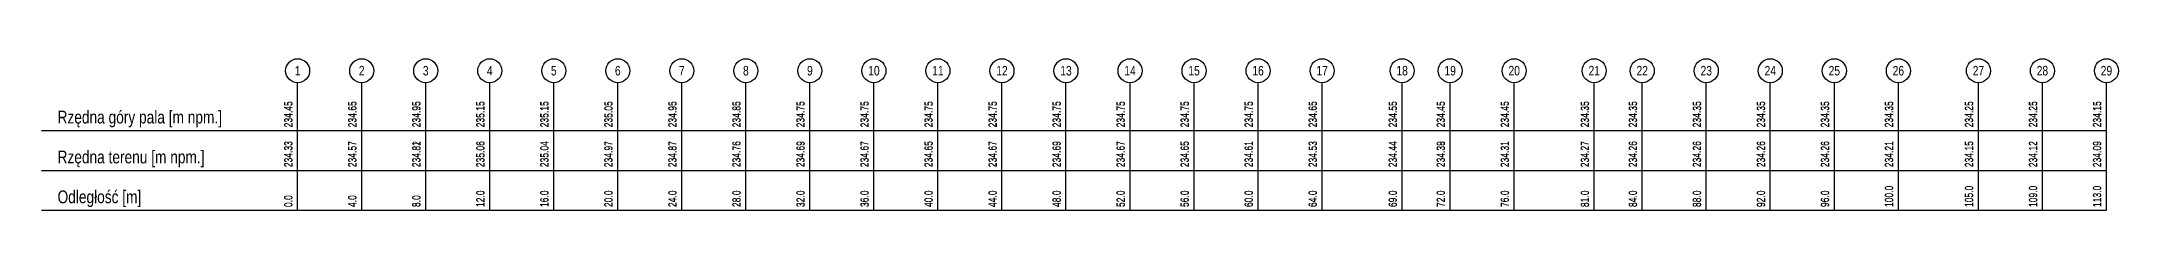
# Model space of a CAD drawing. Header units: metres. Extents: x -16 to 917, y -427 to 244.
# Drawn here: x -16 to 113.8, y 0 to 9.5 of the extents above; entities that cross this region are included whole.
import ezdxf
from ezdxf.enums import TextEntityAlignment as Align

# ---------------------------------------------------------------- set-up
doc = ezdxf.new("R2010")
doc.units = ezdxf.units.M
doc.layers.add('m_tabelka', color=1, linetype='Continuous')
doc.styles.add('CDMSTYLE', font='CDMSIMPL', dxfattribs={"width": 0.8, "bigfont": 'CDMBIGPL'})

msp = doc.modelspace()

# ---------------------------------------------------------------- linework, layer by layer
at = {"layer": 'm_tabelka', "color": 8, "linetype": 'Continuous', "lineweight": 25}
for p, q in [((0, 0), (0, 8)), ((4, 0), (4, 8)), ((8, 0), (8, 8)), ((12, 0), (12, 8)), ((16, 0), (16, 8)), ((20, 0), (20, 8)), ((24, 0), (24, 8)), ((28, 0), (28, 8)), ((32, 0), (32, 8)), ((36, 0), (36, 8)), ((40, 0), (40, 8)), ((44, 0), (44, 8)), ((48, 0), (48, 8)), ((52, 0), (52, 8)), ((56, 0), (56, 8)), ((60, 0), (60, 8)), ((64, 0), (64, 8)), ((69, 0), (69, 8)), ((72, 0), (72, 8)), ((76, 0), (76, 8)), ((81, 0), (81, 8)), ((84, 0), (84, 8)), ((88, 0), (88, 8)), ((92, 0), (92, 8)), ((96, 0), (96, 8)), ((100, 0), (100, 8)), ((105, 0), (105, 8)), ((109, 0), (109, 8)), ((113, 0), (113, 8)), ((-16, 5), (113, 5)), ((-16, 2.5), (113, 2.5)), ((-16, 0), (113, 0))]:
    msp.add_line(p, q, dxfattribs=at)
at = {"layer": 'm_tabelka', "color": 2, "lineweight": 25}
for p, q in [((0, 0), (0, 8)), ((4, 0), (4, 8)), ((8, 0), (8, 8)), ((12, 0), (12, 8)), ((16, 0), (16, 8)), ((20, 0), (20, 8)), ((24, 0), (24, 8)), ((28, 0), (28, 8)), ((32, 0), (32, 8)), ((36, 0), (36, 8)), ((40, 0), (40, 8)), ((44, 0), (44, 8)), ((48, 0), (48, 8)), ((52, 0), (52, 8)), ((56, 0), (56, 8)), ((60, 0), (60, 8)), ((64, 0), (64, 8)), ((69, 0), (69, 8)), ((72, 0), (72, 8)), ((76, 0), (76, 8)), ((81, 0), (81, 8)), ((84, 0), (84, 8)), ((88, 0), (88, 8)), ((92, 0), (92, 8)), ((96, 0), (96, 8)), ((100, 0), (100, 8)), ((105, 0), (105, 8)), ((109, 0), (109, 8)), ((113, 0), (113, 8)), ((-16, 5), (113, 5)), ((-16, 2.5), (113, 2.5)), ((-16, 0), (113, 0))]:
    msp.add_line(p, q, dxfattribs=at)
at = {"layer": 'm_tabelka', "color": 8, "linetype": 'Continuous', "lineweight": 25}
for centre in [(0, 8.75), (4, 8.75), (8, 8.75), (12, 8.75), (16, 8.75), (20, 8.75), (24, 8.75), (28, 8.75), (32, 8.75), (36, 8.75), (40, 8.75), (44, 8.75), (48, 8.75), (52, 8.75), (56, 8.75), (60, 8.75), (64, 8.75), (69, 8.75), (72, 8.75), (76, 8.75), (81, 8.75), (84, 8.75), (88, 8.75), (92, 8.75), (96, 8.75), (100, 8.75), (105, 8.75), (109, 8.75), (113, 8.75)]:
    msp.add_circle(centre, 0.75, dxfattribs=at)
at = {"layer": 'm_tabelka', "color": 2, "lineweight": 25}
for centre in [(0, 8.75), (4, 8.75), (8, 8.75), (12, 8.75), (16, 8.75), (20, 8.75), (24, 8.75), (28, 8.75), (32, 8.75), (36, 8.75), (40, 8.75), (44, 8.75), (48, 8.75), (52, 8.75), (56, 8.75), (60, 8.75), (64, 8.75), (69, 8.75), (72, 8.75), (76, 8.75), (81, 8.75), (84, 8.75), (88, 8.75), (92, 8.75), (96, 8.75), (100, 8.75), (105, 8.75), (109, 8.75), (113, 8.75)]:
    msp.add_circle(centre, 0.75, dxfattribs=at)

# ---------------------------------------------------------------- texts
at = {"layer": 'm_tabelka', "color": 1, "linetype": 'Continuous', "lineweight": 25, "style": 'CDMSTYLE', "width": 0.8}
for s, p in [('1', (0, 8.75)), ('2', (4, 8.75)), ('3', (8, 8.75)), ('4', (12, 8.75)), ('5', (16, 8.75)), ('6', (20, 8.75)), ('7', (24, 8.75)), ('8', (28, 8.75)), ('9', (32, 8.75)), ('10', (36, 8.75)), ('11', (40, 8.75)), ('12', (44, 8.75)), ('13', (48, 8.75)), ('14', (52, 8.75)), ('15', (56, 8.75)), ('16', (60, 8.75)), ('17', (64, 8.75)), ('18', (69, 8.75)), ('19', (72, 8.75)), ('20', (76, 8.75)), ('21', (81, 8.75)), ('22', (84, 8.75)), ('23', (88, 8.75)), ('24', (92, 8.75)), ('25', (96, 8.75)), ('26', (100, 8.75)), ('27', (105, 8.75)), ('28', (109, 8.75)), ('29', (113, 8.75))]:
    msp.add_text(s, height=0.6, dxfattribs=at).set_placement(p, align=Align.MIDDLE_CENTER)
at = {"layer": 'm_tabelka', "color": 2, "lineweight": 25, "style": 'CDMSTYLE', "width": 0.8}
for s, p in [('1', (0, 8.75)), ('2', (4, 8.75)), ('3', (8, 8.75)), ('4', (12, 8.75)), ('5', (16, 8.75)), ('6', (20, 8.75)), ('7', (24, 8.75)), ('8', (28, 8.75)), ('9', (32, 8.75)), ('10', (36, 8.75)), ('11', (40, 8.75)), ('12', (44, 8.75)), ('13', (48, 8.75)), ('14', (52, 8.75)), ('15', (56, 8.75)), ('16', (60, 8.75)), ('17', (64, 8.75)), ('18', (69, 8.75)), ('19', (72, 8.75)), ('20', (76, 8.75)), ('21', (81, 8.75)), ('22', (84, 8.75)), ('23', (88, 8.75)), ('24', (92, 8.75)), ('25', (96, 8.75)), ('26', (100, 8.75)), ('27', (105, 8.75)), ('28', (109, 8.75)), ('29', (113, 8.75))]:
    msp.add_text(s, height=0.6, dxfattribs=at).set_placement(p, align=Align.MIDDLE_CENTER)
for s, p in [('234.45', (-0.2, 5.2)), ('234.65', (3.8, 5.2)), ('234.95', (7.8, 5.2)), ('235.15', (11.8, 5.2)), ('235.15', (15.8, 5.2)), ('235.05', (19.8, 5.2)), ('234.95', (23.8, 5.2)), ('234.85', (27.8, 5.2)), ('234.75', (31.8, 5.2)), ('234.75', (35.8, 5.2)), ('234.75', (39.8, 5.2)), ('234.75', (43.8, 5.2)), ('234.75', (47.8, 5.2)), ('234.75', (51.8, 5.2)), ('234.75', (55.8, 5.2)), ('234.75', (59.8, 5.2)), ('234.65', (63.8, 5.2)), ('234.55', (68.8, 5.2)), ('234.45', (71.8, 5.2)), ('234.45', (75.8, 5.2)), ('234.35', (80.8, 5.2)), ('234.35', (83.8, 5.2)), ('234.35', (87.8, 5.2)), ('234.35', (91.8, 5.2)), ('234.35', (95.8, 5.2)), ('234.35', (99.8, 5.2)), ('234.25', (104.8, 5.2)), ('234.25', (108.8, 5.2)), ('234.15', (112.8, 5.2)), ('234.33', (-0.2, 2.7)), ('234.57', (3.8, 2.7)), ('234.81', (7.8, 2.7)), ('235.06', (11.8, 2.7)), ('235.04', (15.8, 2.7)), ('234.97', (19.8, 2.7)), ('234.87', (23.8, 2.7)), ('234.76', (27.8, 2.7)), ('234.69', (31.8, 2.7)), ('234.67', (35.8, 2.7)), ('234.65', (39.8, 2.7)), ('234.67', (43.8, 2.7)), ('234.69', (47.8, 2.7)), ('234.67', (51.8, 2.7)), ('234.65', (55.8, 2.7)), ('234.61', (59.8, 2.7)), ('234.53', (63.8, 2.7)), ('234.44', (68.8, 2.7)), ('234.39', (71.8, 2.7)), ('234.31', (75.8, 2.7)), ('234.27', (80.8, 2.7)), ('234.26', (83.8, 2.7)), ('234.26', (87.8, 2.7)), ('234.26', (91.8, 2.7)), ('234.26', (95.8, 2.7)), ('234.21', (99.8, 2.7)), ('234.15', (104.8, 2.7)), ('234.12', (108.8, 2.7)), ('234.09', (112.8, 2.7)), ('100.0', (99.8, 0.2)), ('105.0', (104.8, 0.2)), ('109.0', (108.8, 0.2)), ('113.0', (112.8, 0.2)), ('0.0', (-0.2, 0.2)), ('4.0', (3.8, 0.2)), ('8.0', (7.8, 0.2)), ('12.0', (11.8, 0.2)), ('16.0', (15.8, 0.2)), ('20.0', (19.8, 0.2)), ('24.0', (23.8, 0.2)), ('28.0', (27.8, 0.2)), ('32.0', (31.8, 0.2)), ('36.0', (35.8, 0.2)), ('40.0', (39.8, 0.2)), ('44.0', (43.8, 0.2)), ('48.0', (47.8, 0.2)), ('52.0', (51.8, 0.2)), ('56.0', (55.8, 0.2)), ('60.0', (59.8, 0.2)), ('64.0', (63.8, 0.2)), ('69.0', (68.8, 0.2)), ('72.0', (71.8, 0.2)), ('76.0', (75.8, 0.2)), ('81.0', (80.8, 0.2)), ('84.0', (83.8, 0.2)), ('88.0', (87.8, 0.2)), ('92.0', (91.8, 0.2)), ('96.0', (95.8, 0.2))]:
    msp.add_text(s, height=0.5, rotation=90, dxfattribs=at).set_placement(p, align=Align.BOTTOM_LEFT)
at = {"layer": 'm_tabelka', "color": 1, "linetype": 'Continuous', "lineweight": 25, "style": 'CDMSTYLE', "width": 0.8}
for s, p in [('234.45', (-0.17, 5.2)), ('234.65', (3.83, 5.2)), ('234.95', (7.83, 5.2)), ('235.15', (11.83, 5.2)), ('235.15', (15.83, 5.2)), ('235.05', (19.83, 5.2)), ('234.95', (23.83, 5.2)), ('234.85', (27.83, 5.2)), ('234.75', (31.83, 5.2)), ('234.75', (35.83, 5.2)), ('234.75', (39.83, 5.2)), ('234.75', (43.83, 5.2)), ('234.75', (47.83, 5.2)), ('234.75', (51.83, 5.2)), ('234.75', (55.83, 5.2)), ('234.75', (59.83, 5.2)), ('234.65', (63.83, 5.2)), ('234.55', (68.83, 5.2)), ('234.45', (71.83, 5.2)), ('234.45', (75.83, 5.2)), ('234.35', (80.83, 5.2)), ('234.35', (83.83, 5.2)), ('234.35', (87.83, 5.2)), ('234.35', (91.83, 5.2)), ('234.35', (95.83, 5.2)), ('234.35', (99.83, 5.2)), ('234.25', (104.83, 5.2)), ('234.25', (108.83, 5.2)), ('234.15', (112.83, 5.2)), ('234.33', (-0.17, 2.7)), ('234.57', (3.83, 2.7)), ('234.82', (7.83, 2.7)), ('235.06', (11.83, 2.7)), ('235.04', (15.83, 2.7)), ('234.97', (19.83, 2.7)), ('234.87', (23.83, 2.7)), ('234.76', (27.83, 2.7)), ('234.69', (31.83, 2.7)), ('234.67', (35.83, 2.7)), ('234.65', (39.83, 2.7)), ('234.67', (43.83, 2.7)), ('234.69', (47.83, 2.7)), ('234.67', (51.83, 2.7)), ('234.65', (55.83, 2.7)), ('234.61', (59.83, 2.7)), ('234.53', (63.83, 2.7)), ('234.44', (68.83, 2.7)), ('234.38', (71.83, 2.7)), ('234.31', (75.83, 2.7)), ('234.27', (80.83, 2.7)), ('234.26', (83.83, 2.7)), ('234.26', (87.83, 2.7)), ('234.26', (91.83, 2.7)), ('234.26', (95.83, 2.7)), ('234.21', (99.83, 2.7)), ('234.15', (104.83, 2.7)), ('234.12', (108.83, 2.7)), ('234.09', (112.83, 2.7)), ('100.0', (99.83, 0.2)), ('105.0', (104.83, 0.2)), ('109.0', (108.83, 0.2)), ('113.0', (112.83, 0.2)), ('0.0', (-0.17, 0.2)), ('4.0', (3.83, 0.2)), ('8.0', (7.83, 0.2)), ('12.0', (11.83, 0.2)), ('16.0', (15.83, 0.2)), ('20.0', (19.83, 0.2)), ('24.0', (23.83, 0.2)), ('28.0', (27.83, 0.2)), ('32.0', (31.83, 0.2)), ('36.0', (35.83, 0.2)), ('40.0', (39.83, 0.2)), ('44.0', (43.83, 0.2)), ('48.0', (47.83, 0.2)), ('52.0', (51.83, 0.2)), ('56.0', (55.83, 0.2)), ('60.0', (59.83, 0.2)), ('64.0', (63.83, 0.2)), ('69.0', (68.83, 0.2)), ('72.0', (71.83, 0.2)), ('76.0', (75.83, 0.2)), ('81.0', (80.83, 0.2)), ('84.0', (83.83, 0.2)), ('88.0', (87.83, 0.2)), ('92.0', (91.83, 0.2)), ('96.0', (95.83, 0.2))]:
    msp.add_text(s, height=0.5, rotation=90, dxfattribs=at).set_placement(p, align=Align.BOTTOM_LEFT)
for s, p in [('Rzędna góry pala [m npm.]', (-15, 5.2)), ('Rzędna terenu [m npm.]', (-15, 2.7)), ('Odległość [m]', (-15, 0.2))]:
    msp.add_text(s, height=0.8, dxfattribs=at).set_placement(p, align=Align.BOTTOM_LEFT)
at = {"layer": 'm_tabelka', "color": 2, "lineweight": 25, "style": 'CDMSTYLE', "width": 0.8}
for s, p in [('Rzędna góry pala [m npm.]', (-15, 5.2)), ('Rzędna terenu [m npm.]', (-15, 2.7)), ('Odległość [m]', (-15, 0.2))]:
    msp.add_text(s, height=0.8, dxfattribs=at).set_placement(p, align=Align.BOTTOM_LEFT)

doc.saveas('drawing.dxf')
